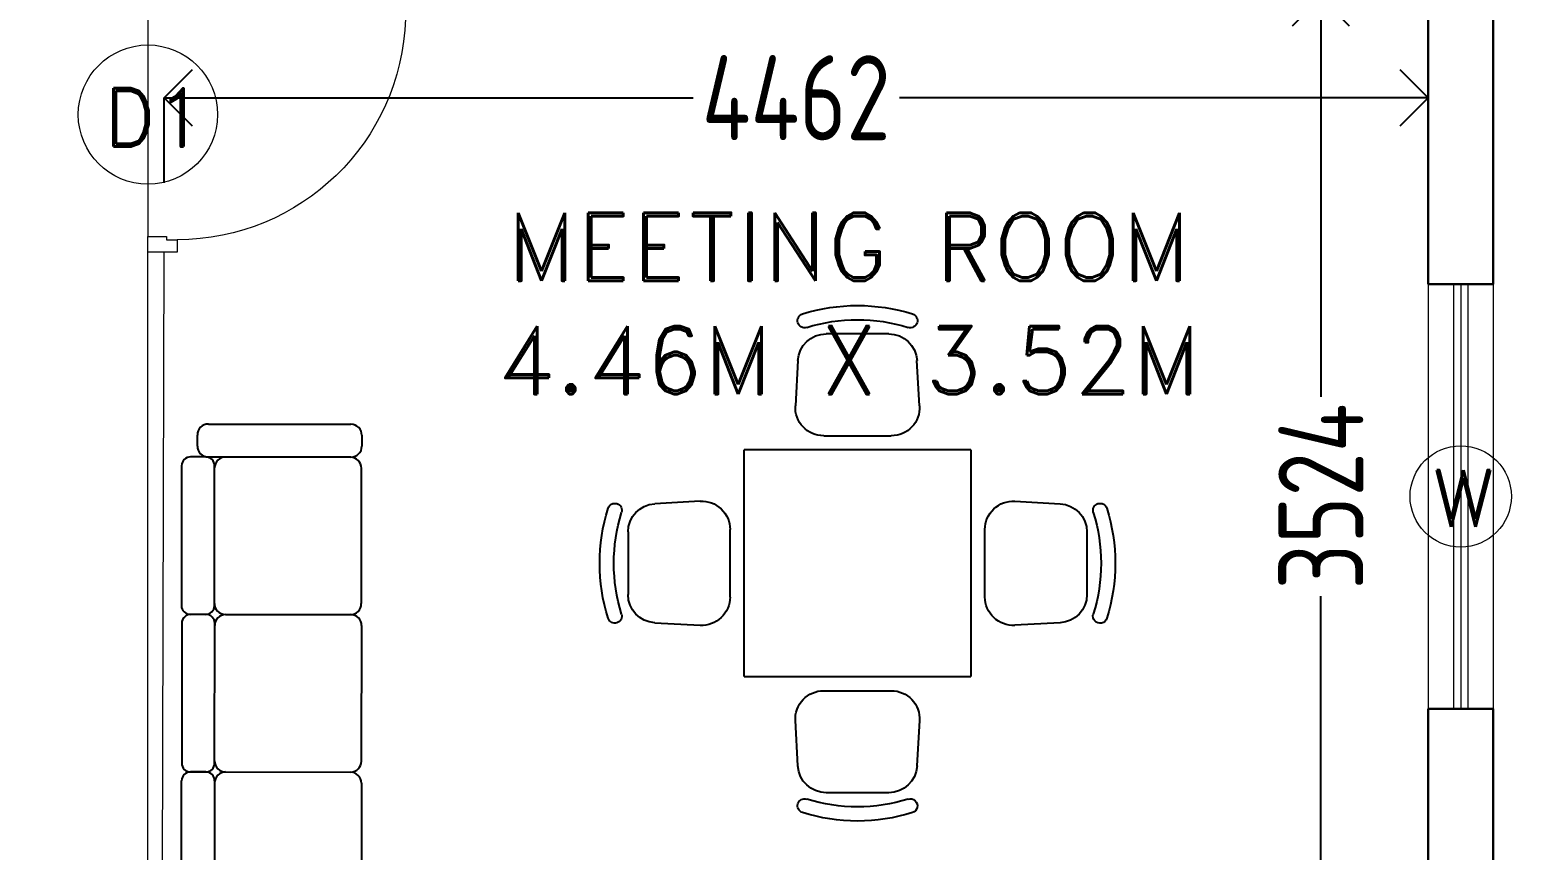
# Model space of a CAD drawing. Header units: inches. Extents: x -605 to 2991212, y -2872845 to 0.
# Drawn here: x 2450968 to 2456199, y -2750371 to -2747474 of the extents above; entities that cross this region are included whole.
import ezdxf

# ---------------------------------------------------------------- set-up
doc = ezdxf.new("R2010")
doc.units = ezdxf.units.IN
doc.header["$LTSCALE"] = 600
doc.header["$MEASUREMENT"] = 0
for name, color, linetype in [('50 - FURNITURE', 47, 'Continuous'), ('BG&E - DIMENSIONS', 7, 'Continuous'), ('see level', 2, 'Continuous'), ('SnT-DIMENSION', 7, 'Continuous'), ('SnT-ROAD', 25, 'Continuous')]:
    doc.layers.add(name, color=color, linetype=linetype)
for name, color, linetype, lineweight in [('FURNITURE', 23, 'Continuous', 9), ('TEXT', 7, 'Continuous', 0), ('WALLS', 7, 'Continuous', 30)]:
    doc.layers.add(name, color=color, linetype=linetype, lineweight=lineweight)
doc.layers.add('window', color=7, linetype='Continuous', lineweight=15, true_color=0x735461)
doc.styles.add('DIM', font='geniso.shx', dxfattribs={"width": 0.85})
doc.styles.add('PV_ROMAND', font='romand.shx')
doc.styles.add('ROMAND', font='romand.shx')
doc.dimstyles.new('ST-100', dxfattribs={"dimscale": 100, "dimtxt": 2.5, "dimasz": 2, "dimexe": 0.18, "dimexo": 0.0625, "dimgap": 0.2, "dimtad": 0, "dimdec": 0, "dimzin": 0, "dimdsep": 46, "dimtxsty": 'DIM', "dimblk": 'OPEN90', "dimcen": 0.09, "dimclrd": 256, "dimclrt": 7, "dimadec": 0, "dimazin": 0, "dimtfac": 1, "dimtdec": 0, "dimtofl": 0, "dimtmove": 0, "dimatfit": 3, "dimldrblk": 'OPEN90', "dimfxl": 1, "dimtolj": 1, "dimtzin": 0, "dimlwd": -1, "dimarcsym": 0})

# ---------------------------------------------------------------- blocks, each defined once
blk = doc.blocks.new('SF 33')
at = {"layer": '50 - FURNITURE', "linetype": 'Continuous'}
for p, q in [((765810.9, 334773.1), (766286, 334607.2)), ((765748.8, 334712.7), (765761.6, 334749.3)), ((765673.4, 334665.2), (765510.6, 334198.9)), ((765764.1, 334666.4), (765712.9, 334684.3)), ((766247.7, 334497.4), (765772.6, 334663.4)), ((765620.3, 334160.6), (765783.1, 334626.9)), ((766309.8, 334557.8), (766297, 334521.2)), ((766112.6, 333996.9), (766270.3, 334448.5)), ((765491.3, 334140), (765328.5, 333673.7)), ((765582, 334141.1), (765530.8, 334159)), ((765438.2, 333635.3), (765601, 334101.6)), ((765646.7, 334118.6), (766063.3, 333973.1)), ((765930.5, 333471.6), (766088.2, 333923.3)), ((765145.1, 333148.8), (765308, 333615.1)), ((765398.7, 333616.3), (765347.5, 333634.2)), ((765347.5, 333634.2), (765398.7, 333616.3)), ((765417.7, 333576.8), (765254.9, 333110.5)), ((765464.6, 333593.3), (765881.1, 333447.8)), ((765904.9, 333398.4), (765747.1, 332946.8)), ((765215.4, 333091.4), (765164.2, 333109.3)), ((765697.8, 332922.9), (765222.7, 333088.9)), ((765169.1, 333053), (765160.6, 333028.5)), ((765173.3, 333065.1), (765169.1, 333053)), ((765184.4, 332979.1), (765659.5, 332813.2)), ((765708.8, 332837), (765721.6, 332873.6))]:
    blk.add_line(p, q, dxfattribs=at)
for centre, radius, start, end in [((765798.2, 334736.5), 38.7, 70.7445, 160.7445), ((765785.4, 334700), 38.7, 160.7445, 250.7445), ((765702.7, 334655), 31, 70.7445, 160.7445), ((765753.9, 334637.1), 31, 340.7445, 70.7445), ((765817.2, 334606.8), 38.7, 70.7445, 160.7445), ((766273.2, 334570.6), 38.7, 340.7445, 70.7445), ((766233.7, 334461.3), 38.7, 340.7445, 70.7445), ((766260.5, 334534), 38.7, 250.7445, 340.7445), ((765539.8, 334188.7), 31, 160.7445, 250.7445), ((765520.5, 334129.7), 31, 70.7445, 160.7445), ((765591.1, 334170.8), 31, 250.7445, 340.7445), ((765571.8, 334111.8), 31, 340.7445, 70.7445), ((765659.5, 334155.1), 38.7, 160.7445, 250.7445), ((765635, 334081.5), 38.7, 70.7445, 160.7445), ((766076, 334009.7), 38.7, 250.7445, 340.7445), ((766051.6, 333936), 38.7, 340.7445, 70.7445), ((765357.7, 333663.4), 31, 160.7445, 250.7445), ((765337.3, 333604.9), 31, 70.7515, 160.7515), ((765408.9, 333645.5), 31, 250.7445, 340.7445), ((765388.5, 333587), 31, 340.7515, 70.7515), ((765477.3, 333629.9), 38.7, 160.7445, 250.7445), ((765451.8, 333556.7), 38.7, 70.7515, 160.7515), ((765893.9, 333484.4), 38.7, 250.7445, 340.7445), ((765868.3, 333411.2), 38.7, 340.7515, 70.7515), ((765174.4, 333138.6), 31, 160.7515, 250.7515), ((765209.9, 333052.3), 38.7, 70.7515, 160.7515), ((765225.6, 333120.7), 31, 250.7515, 340.7515), ((765294, 333105), 38.7, 160.7515, 250.7515), ((765197.1, 333015.7), 38.7, 160.7515, 250.7515), ((765710.6, 332959.5), 38.7, 250.7515, 340.7515), ((765685, 332886.4), 38.7, 340.7515, 70.7515), ((765672.2, 332849.8), 38.7, 250.7515, 340.7515)]:
    blk.add_arc(centre, radius, start, end, dxfattribs=at)
blk = doc.blocks.new('table-5')
at = {"color": 0, "linetype": 'ByBlock'}
for p, q in [((-0.5104, 0.41), (-0.2896, 0.41)), ((-0.6191, 0.1555), (-0.6102, 0.3155)), ((-0.1898, 0.3155), (-0.1809, 0.1555)), ((0, 0), (-0.8, 0)), ((-0.8, -0.8), (-0.8, 0)), ((-0.2807, 0.05), (-0.5193, 0.05)), ((0, 0), (0, -0.8)), ((-1.1155, -0.1898), (-0.9555, -0.1809)), ((0.3155, -0.1898), (0.1555, -0.1809)), ((-1.21, -0.5104), (-1.21, -0.2896)), ((-0.85, -0.2807), (-0.85, -0.5193)), ((0.05, -0.2807), (0.05, -0.5193)), ((0.41, -0.5104), (0.41, -0.2896)), ((-0.9555, -0.6191), (-1.1155, -0.6102)), ((0.1555, -0.6191), (0.3155, -0.6102)), ((-0.8, -0.8), (0, -0.8)), ((-0.2807, -0.85), (-0.5193, -0.85)), ((-0.6191, -0.9555), (-0.6102, -1.1155)), ((-0.1898, -1.1155), (-0.1809, -0.9555)), ((-0.5104, -1.21), (-0.2896, -1.21))]:
    blk.add_line(p, q, dxfattribs=at)
for centre, radius, start, end in [((-0.5866, 0.4565), 0.025, 107.3656, 287.3656), ((-0.4, -0.1401), 0.6501, 72.6344, 107.3656), ((-0.2134, 0.4565), 0.025, 252.6344, 72.6344), ((-0.4, -0.1401), 0.6001, 72.6344, 107.3656), ((-0.5104, 0.31), 0.1, 90, 176.8202), ((-0.2896, 0.31), 0.1, 3.1798, 90), ((-0.5193, 0.15), 0.1, 176.8202, 270), ((-0.2807, 0.15), 0.1, 270, 3.1798), ((-0.6599, -0.4), 0.6501, 162.6344, 197.3656), ((-1.2565, -0.2134), 0.025, 342.6344, 162.6344), ((-1.11, -0.2896), 0.1, 93.1798, 180), ((-0.95, -0.2807), 0.1, 0, 93.1798), ((0.15, -0.2807), 0.1, 86.8202, 180), ((0.31, -0.2896), 0.1, 360, 86.8202), ((0.4565, -0.2134), 0.025, 17.3656, 197.3656), ((-0.1401, -0.4), 0.6501, 342.6344, 17.3656), ((-0.6599, -0.4), 0.6001, 162.6344, 197.3656), ((-0.1401, -0.4), 0.6001, 342.6344, 17.3656), ((-1.11, -0.5104), 0.1, 180, 266.8202), ((-0.95, -0.5193), 0.1, 266.8202, 0), ((0.15, -0.5193), 0.1, 180, 273.1798), ((0.31, -0.5104), 0.1, 273.1798, 0), ((-1.2565, -0.5866), 0.025, 197.3656, 17.3656), ((0.4565, -0.5866), 0.025, 162.6344, 342.6344), ((-0.5193, -0.95), 0.1, 90, 183.1798), ((-0.2807, -0.95), 0.1, 356.8202, 90), ((-0.5104, -1.11), 0.1, 183.1798, 270), ((-0.2896, -1.11), 0.1, 270, 356.8202), ((-0.5866, -1.2565), 0.025, 72.6344, 252.6344), ((-0.4, -0.6599), 0.6001, 252.6344, 287.3656), ((-0.2134, -1.2565), 0.025, 287.3656, 107.3656), ((-0.4, -0.6599), 0.6501, 252.6344, 287.3656)]:
    blk.add_arc(centre, radius, start, end, dxfattribs=at)
blk = doc.blocks.new('sdfvgfdd')
at = {"layer": 'TEXT'}
blk.add_circle((2432365.2, -2352024.6), 178.8, dxfattribs=at)
at = {"layer": 'TEXT', "insert": (2432263.3, -2351931.7), "char_height": 200, "attachment_point": 1, "style": 'PV_ROMAND'}
blk.add_mtext('W', dxfattribs=at)
blk = doc.blocks.new('D1')
at = {"layer": 'TEXT'}
blk.add_circle((2456730.2, -2276732.2), 245.7, dxfattribs=at)
at = {"layer": 'TEXT', "insert": (2456573, -2276639.1), "char_height": 206.12, "attachment_point": 1, "style": 'PV_ROMAND'}
blk.add_mtext('D1', dxfattribs=at)
blk = doc.blocks.new('door1')
at = {"layer": 'FURNITURE', "ltscale": 10}
blk.add_line((-29102.45, -2427.68), (-29134.02, -2427.68), dxfattribs=at)
for points in [[(-29103.25, -2391.1), (-29103.25, -2423.54), (-29102.22, -2423.54), (-29102.22, -2391.1)], [(-29134.02, -2425.03), (-29134.47, -2425.03), (-29134.47, -2423.52), (-29136.24, -2423.52), (-29136.24, -2427.68), (-29134.02, -2427.68)], [(-29102.45, -2425.03), (-29102.01, -2425.03), (-29102.01, -2423.52), (-29100.24, -2423.52), (-29100.24, -2427.68), (-29102.45, -2427.68)]]:
    blk.add_lwpolyline(points, close=True, dxfattribs=at)
blk.add_arc((-29102.22, -2423.52), 32.24, 91.8346, 180, dxfattribs=at)
blk = doc.blocks.new('_Open90')
at = {"color": 0, "linetype": 'ByBlock', "lineweight": -2}
for p, q in [((-0.5, 0.5), (0, 0)), ((0, 0), (-1, 0)), ((0, 0), (-0.5, -0.5))]:
    blk.add_line(p, q, dxfattribs=at)
blk = doc.blocks.new('*D2292')
at = {"layer": 'BG&E - DIMENSIONS', "color": 0, "linetype": 'ByBlock', "lineweight": -2}
for p, q in [((2619923.2, -2276320.3), (2619744.7, -2276320.3)), ((2619923.2, -2279844.3), (2619744.7, -2279844.3))]:
    blk.add_line(p, q, dxfattribs=at)
at = {"layer": 'BG&E - DIMENSIONS', "linetype": 'ByBlock'}
for p, q in [((2619744.7, -2276520.3), (2619744.7, -2277730.8)), ((2619744.7, -2279644.3), (2619744.7, -2278433.8))]:
    blk.add_line(p, q, dxfattribs=at)
at = {"layer": 'Defpoints', "color": 0, "linetype": 'ByBlock'}
for p in [(2619923.2, -2276320.3), (2619744.7, -2279844.3), (2619923.2, -2279844.3)]:
    blk.add_point(p, dxfattribs=at)
at = {"layer": 'BG&E - DIMENSIONS', "linetype": 'ByBlock', "xscale": 200, "yscale": 200, "zscale": 200}
for p, rotation in [((2619744.7, -2276320.3), 90), ((2619744.7, -2279844.3), 270)]:
    blk.add_blockref('_Open90', p, dxfattribs=dict(at, rotation=rotation))
at = {"layer": 'BG&E - DIMENSIONS', "color": 7, "linetype": 'ByBlock', "insert": (2619744.7, -2278082.3), "char_height": 300, "attachment_point": 5, "rotation": 90, "style": 'DIM'}
blk.add_mtext('\\A1;3524', dxfattribs=at)
blk = doc.blocks.new('*D2293')
at = {"layer": 'BG&E - DIMENSIONS', "color": 0, "linetype": 'ByBlock', "lineweight": -2}
for p, q in [((2615661.2, -2276974.8), (2615661.2, -2276674.8)), ((2620123.2, -2276974.8), (2620123.2, -2276674.8))]:
    blk.add_line(p, q, dxfattribs=at)
at = {"layer": 'BG&E - DIMENSIONS', "linetype": 'ByBlock'}
for p, q in [((2615861.2, -2276674.8), (2617527.9, -2276674.8)), ((2619923.2, -2276674.8), (2618256.5, -2276674.8))]:
    blk.add_line(p, q, dxfattribs=at)
at = {"layer": 'Defpoints', "color": 0, "linetype": 'ByBlock'}
for p in [(2620123.2, -2276674.8), (2615661.2, -2277220.3), (2620123.2, -2277220.3)]:
    blk.add_point(p, dxfattribs=at)
at = {"layer": 'BG&E - DIMENSIONS', "linetype": 'ByBlock', "xscale": 200, "yscale": 200, "zscale": 200, "rotation": 180}
blk.add_blockref('_Open90', (2615661.2, -2276674.8), dxfattribs=at)
at = {"layer": 'BG&E - DIMENSIONS', "linetype": 'ByBlock', "xscale": 200, "yscale": 200, "zscale": 200}
blk.add_blockref('_Open90', (2620123.2, -2276674.8), dxfattribs=at)
at = {"layer": 'BG&E - DIMENSIONS', "color": 7, "linetype": 'ByBlock', "insert": (2617892.2, -2276674.8), "char_height": 300, "attachment_point": 5, "style": 'DIM'}
blk.add_mtext('\\A1;4462', dxfattribs=at)
blk = doc.blocks.new('GGG')
at = {"layer": 'see level', "color": 4, "linetype": 'ByBlock', "lineweight": 20}
for points in [[(2615603.2, -2279844.3), (2615603.2, -2277220.3)], [(2615653.2, -2279844.3), (2615661.2, -2277220.3)]]:
    blk.add_lwpolyline(points, dxfattribs=at)
at = {"layer": 'WALLS', "linetype": 'ByBlock'}
for p, q in [((2620123.2, -2275481.6), (2620123.2, -2277332.3)), ((2620353.2, -2275481.6), (2620353.2, -2277332.3)), ((2620123.2, -2277332.3), (2620353.2, -2277332.3)), ((2620123.2, -2278832.3), (2620123.2, -2279844.3)), ((2620123.2, -2278832.3), (2620353.2, -2278832.3)), ((2620353.2, -2278832.3), (2620353.2, -2285174.3))]:
    blk.add_line(p, q, dxfattribs=at)
at = {"layer": 'window', "color": 146, "linetype": 'ByBlock', "true_color": 0x105689}
for p, q in [((2620123.2, -2277332.3), (2620123.2, -2278832.3)), ((2620213.2, -2277332.3), (2620213.2, -2278832.3)), ((2620238.2, -2277332.3), (2620238.2, -2278832.3)), ((2620263.2, -2277332.3), (2620263.2, -2278832.3)), ((2620353.2, -2277332.3), (2620353.2, -2278832.3))]:
    blk.add_line(p, q, dxfattribs=at)
at = {"linetype": 'ByBlock', "rotation": 19.18705718539515}
blk.add_blockref('SF 33', (2002570.5, -2845689.8), dxfattribs=at)
at = {"layer": '50 - FURNITURE', "xscale": -1000, "yscale": 1000, "zscale": 1000, "rotation": 89.9999999999999}
blk.add_blockref('table-5', (2617708.4, -2278718.2), dxfattribs=at)
at = {"layer": 'FURNITURE', "xscale": -25.00000000023497, "yscale": 25.00000000023497, "zscale": 25.00000000023497, "rotation": 270}
blk.add_blockref('door1', (2676295.1, -1548814.3), dxfattribs=at)
at = {"layer": 'SnT-ROAD', "color": 4, "linetype": 'ByBlock'}
for name, p in [('D1', (158873, -1.9)), ('sdfvgfdd', (187873, 73942.3))]:
    blk.add_blockref(name, p, dxfattribs=at)
at = {"layer": 'SnT-DIMENSION', "linetype": 'ByBlock', "insert": (2619846.1, -2277080.8), "char_height": 240, "width": 3535.29, "attachment_point": 3, "style": 'ROMAND'}
blk.add_mtext('\\A1;\\pxqc;MEETING ROOM\\P4.46M X 3.52M', dxfattribs=at)
at = {"layer": 'BG&E - DIMENSIONS', "linetype": 'ByBlock'}
dim = blk.add_linear_dim(base=(2619744.7, -2279844.3), p1=(2619923.2, -2276320.3), p2=(2619923.2, -2279844.3), angle=90, dimstyle='ST-100', override={"dimtxt": 3, "dimexe": 0, "dimexo": 0, "dimfxl": 3, "dimfxlon": 1, "dimtfillclr": 256, "dimarcsym": 1}, dxfattribs=at)
dim.commit()
dim.dimension.update_dxf_attribs({"geometry": '*D2292', "text_midpoint": (2619744.7, -2278082.3)})
dim = blk.add_linear_dim(base=(2620123.2, -2276674.8), p1=(2615661.2, -2277220.3), p2=(2620123.2, -2277220.3), dimstyle='ST-100', override={"dimtxt": 3, "dimexe": 0, "dimexo": 0, "dimfxl": 3, "dimfxlon": 1, "dimtfillclr": 256, "dimarcsym": 1}, dxfattribs=at)
dim.commit()
dim.dimension.update_dxf_attribs({"geometry": '*D2293', "text_midpoint": (2617892.2, -2276674.8)})

msp = doc.modelspace()

# ---------------------------------------------------------------- block references
at = {"layer": 'SnT-ROAD', "color": 1, "linetype": 'ByBlock'}
msp.add_blockref('GGG', (-164217.6, -471039.5), dxfattribs=at)

doc.saveas('drawing.dxf')
